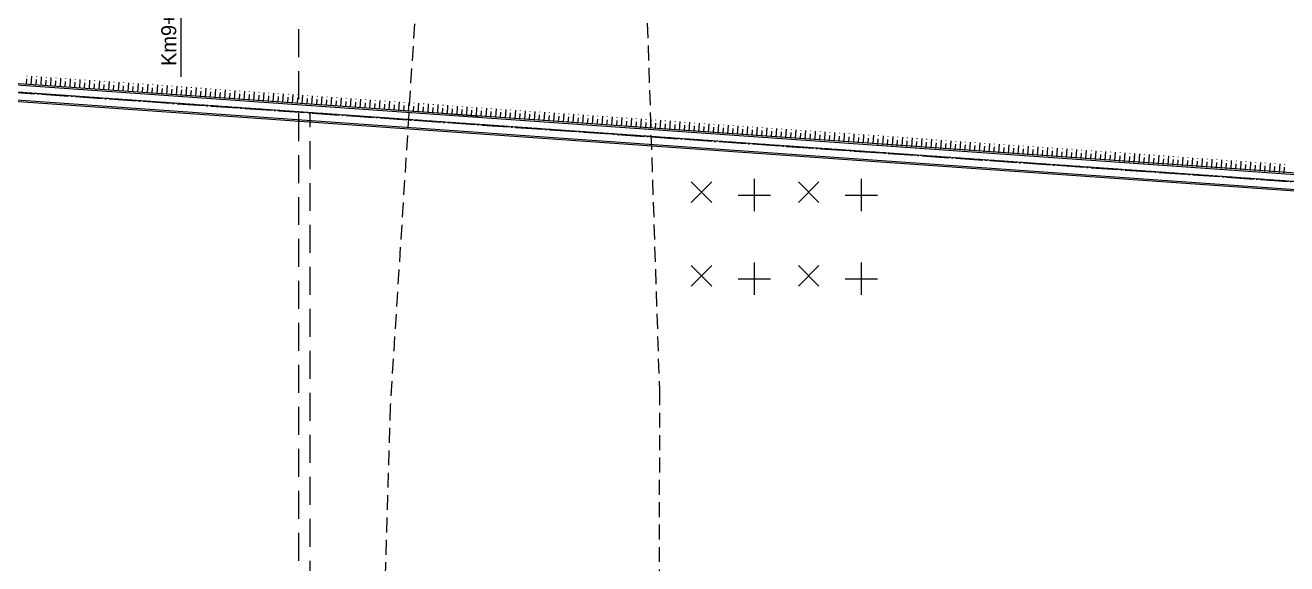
# Model space of a CAD drawing. Header units: inches. Extents: x 444671 to 463716, y 1783086 to 1794968.
# Drawn here: x 456599.1 to 456937.3, y 1787206.3 to 1787350.6 of the extents above; entities that cross this region are included whole.
import ezdxf

# ---------------------------------------------------------------- set-up
doc = ezdxf.new("R2010")
doc.units = ezdxf.units.IN
doc.header["$MEASUREMENT"] = 0
for name, pattern in [('ACAD_ISO04W100', [30, 24, -3, 0, -3]), ('CENTER', [2, 1.25, -0.25, 0.25, -0.25]), ('DASHED', [0.75, 0.5, -0.25]), ('HIDDEN', [0.375, 0.25, -0.125])]:
    doc.linetypes.add(name, pattern=pattern)
for name, color, linetype in [('4', 4, 'Continuous'), ('CONGTRINH', 2, 'Continuous'), ('CTTRINH', 4, 'Continuous'), ('Dong', 252, 'HIDDEN'), ('Ghichu', 3, 'Continuous'), ('Thachhoc', 125, 'Continuous'), ('Tim', 1, 'ACAD_ISO04W100')]:
    doc.layers.add(name, color=color, linetype=linetype)
for name, color, linetype, lineweight in [('doi', 33, 'Continuous', 25), ('manh', 128, 'Continuous', 15), ('Texdoi', 40, 'Continuous', 15)]:
    doc.layers.add(name, color=color, linetype=linetype, lineweight=lineweight)
doc.styles.add('VnAvt', font='')
doc.styles.get('VnAvt').set_extended_font_data('.VnAvant')
doc.linetypes.add('NEN_DA1', pattern='A,1.5,-0.15,["Y",Standard,S=0.2,R=0,X=-0.15,Y=-0.2],-0.005', length=1.655)

# ---------------------------------------------------------------- blocks, each defined once
blk = doc.blocks.new('A$C491C4D06')
at = {"layer": 'manh', "color": 1, "linetype": 'CENTER', "ltscale": 0.5}
blk.add_line((-1133025.9, 201368), (-1647498.6, 237384.1), dxfattribs=at)

msp = doc.modelspace()

# ---------------------------------------------------------------- linework, layer by layer
at = {"layer": '4', "linetype": 'NEN_DA1', "ltscale": 10}
for points in [[(456437.8145, 1787456.515), (456437.7645, 1787341.4126), (456967.6488, 1787304.3207), (456969.7969, 1787304.3207)], [(456967.9526, 1787309.011), (456454.2312, 1787344.9714)]]:
    msp.add_lwpolyline(points, dxfattribs=at)
at = {"layer": 'CONGTRINH', "ltscale": 10}
for p, q in [((456459.9003, 1787344.2238), (456967.9302, 1787308.6617)), ((456459.621, 1787340.2335), (456967.6508, 1787304.6714))]:
    msp.add_line(p, q, dxfattribs=at)
at = {"layer": 'CTTRINH', "color": 4, "linetype": 'ByBlock'}
for p, q in [((456600.7698, 1787334.6728), (456600.9345, 1787337.017)), ((456603.3634, 1787334.4905), (456603.5282, 1787336.8347)), ((456605.957, 1787334.3082), (456606.1218, 1787336.6524)), ((456608.5506, 1787334.1259), (456608.7154, 1787336.4701)), ((456611.1442, 1787333.9436), (456611.309, 1787336.2879)), ((456613.7378, 1787333.7614), (456613.9026, 1787336.1056)), ((456616.3314, 1787333.5791), (456616.4962, 1787335.9233)), ((456618.925, 1787333.3968), (456619.0898, 1787335.741)), ((456621.5186, 1787333.2145), (456621.6834, 1787335.5588)), ((456624.1122, 1787333.0323), (456624.277, 1787335.3765)), ((456626.7058, 1787332.85), (456626.8706, 1787335.1942)), ((456629.2994, 1787332.6677), (456629.4642, 1787335.0119)), ((456631.893, 1787332.4854), (456632.0578, 1787334.8296)), ((456634.4866, 1787332.3032), (456634.6514, 1787334.6474)), ((456637.0802, 1787332.1209), (456637.245, 1787334.4651)), ((456639.6738, 1787331.9386), (456639.8386, 1787334.2828)), ((456642.2674, 1787331.7563), (456642.4322, 1787334.1005)), ((456644.861, 1787331.574), (456645.0258, 1787333.9183)), ((456647.4546, 1787331.3918), (456647.6194, 1787333.736)), ((456650.0482, 1787331.2095), (456650.213, 1787333.5537)), ((456652.6419, 1787331.0272), (456652.8066, 1787333.3714)), ((456655.2355, 1787330.8449), (456655.4002, 1787333.1891)), ((456657.8291, 1787330.6627), (456657.9938, 1787333.0069)), ((456660.4227, 1787330.4804), (456660.5874, 1787332.8246)), ((456663.0163, 1787330.2981), (456663.181, 1787332.6423)), ((456665.6099, 1787330.1158), (456665.7746, 1787332.46)), ((456668.2035, 1787329.9335), (456668.3682, 1787332.2778)), ((456670.7971, 1787329.7513), (456670.9618, 1787332.0955)), ((456673.3907, 1787329.569), (456673.5554, 1787331.9132)), ((456675.9843, 1787329.3867), (456676.149, 1787331.7309)), ((456678.5779, 1787329.2044), (456678.7426, 1787331.5486)), ((456681.1715, 1787329.0222), (456681.3362, 1787331.3664)), ((456683.7651, 1787328.8399), (456683.9298, 1787331.1841)), ((456686.3587, 1787328.6576), (456686.5234, 1787331.0018)), ((456688.9523, 1787328.4753), (456689.117, 1787330.8195)), ((456691.5459, 1787328.293), (456691.7106, 1787330.6373)), ((456694.1395, 1787328.1108), (456694.3042, 1787330.455)), ((456696.7331, 1787327.9285), (456696.8978, 1787330.2727)), ((456699.3267, 1787327.7462), (456699.4914, 1787330.0904)), ((456701.9203, 1787327.5639), (456702.0851, 1787329.9082)), ((456704.5139, 1787327.3817), (456704.6787, 1787329.7259)), ((456707.1075, 1787327.1994), (456707.2723, 1787329.5436)), ((456707.1075, 1787327.1994), (456707.2723, 1787329.5436)), ((456709.7011, 1787327.0171), (456709.8659, 1787329.3613)), ((456712.2947, 1787326.8348), (456712.4595, 1787329.179)), ((456714.8883, 1787326.6525), (456715.0531, 1787328.9968)), ((456717.4819, 1787326.4703), (456717.6467, 1787328.8145)), ((456720.0755, 1787326.288), (456720.2403, 1787328.6322)), ((456722.6691, 1787326.1057), (456722.8339, 1787328.4499)), ((456725.2627, 1787325.9234), (456725.4275, 1787328.2677)), ((456727.8563, 1787325.7412), (456728.0211, 1787328.0854)), ((456730.4499, 1787325.5589), (456730.6147, 1787327.9031)), ((456733.0435, 1787325.3766), (456733.2083, 1787327.7208)), ((456735.6371, 1787325.1943), (456735.8019, 1787327.5385)), ((456738.2307, 1787325.012), (456738.3955, 1787327.3563)), ((456740.8243, 1787324.8298), (456740.9891, 1787327.174)), ((456743.4179, 1787324.6475), (456743.5827, 1787326.9917)), ((456746.0115, 1787324.4652), (456746.1763, 1787326.8094)), ((456748.6051, 1787324.2829), (456748.7699, 1787326.6272)), ((456751.1988, 1787324.1007), (456751.3635, 1787326.4449)), ((456753.7924, 1787323.9184), (456753.9571, 1787326.2626)), ((456756.386, 1787323.7361), (456756.5507, 1787326.0803)), ((456758.9796, 1787323.5538), (456759.1443, 1787325.898)), ((456761.5732, 1787323.3715), (456761.7379, 1787325.7158)), ((456764.1668, 1787323.1893), (456764.3315, 1787325.5335)), ((456766.7604, 1787323.007), (456766.9251, 1787325.3512)), ((456769.354, 1787322.8247), (456769.5187, 1787325.1689)), ((456771.9476, 1787322.6424), (456772.1123, 1787324.9867)), ((456774.5412, 1787322.4602), (456774.7059, 1787324.8044)), ((456777.1348, 1787322.2779), (456777.2995, 1787324.6221)), ((456779.7284, 1787322.0956), (456779.8931, 1787324.4398)), ((456782.322, 1787321.9133), (456782.4867, 1787324.2575)), ((456784.9156, 1787321.731), (456785.0803, 1787324.0753)), ((456787.5092, 1787321.5488), (456787.6739, 1787323.893)), ((456790.1028, 1787321.3665), (456790.2675, 1787323.7107)), ((456792.6964, 1787321.1842), (456792.8611, 1787323.5284)), ((456795.29, 1787321.0019), (456795.4547, 1787323.3462)), ((456797.8836, 1787320.8197), (456798.0484, 1787323.1639)), ((456800.4772, 1787320.6374), (456800.642, 1787322.9816)), ((456803.0708, 1787320.4551), (456803.2356, 1787322.7993)), ((456805.6644, 1787320.2728), (456805.8292, 1787322.617)), ((456808.258, 1787320.0906), (456808.4228, 1787322.4348)), ((456810.8516, 1787319.9083), (456811.0164, 1787322.2525)), ((456813.4452, 1787319.726), (456813.61, 1787322.0702)), ((456816.0388, 1787319.5437), (456816.2036, 1787321.8879)), ((456818.6324, 1787319.3614), (456818.7972, 1787321.7057)), ((456821.226, 1787319.1792), (456821.3908, 1787321.5234)), ((456823.8196, 1787318.9969), (456823.9844, 1787321.3411)), ((456826.4132, 1787318.8146), (456826.578, 1787321.1588)), ((456829.0068, 1787318.6323), (456829.1716, 1787320.9765)), ((456831.6004, 1787318.4501), (456831.7652, 1787320.7943)), ((456834.194, 1787318.2678), (456834.3588, 1787320.612)), ((456836.7876, 1787318.0855), (456836.9524, 1787320.4297)), ((456839.3812, 1787317.9032), (456839.546, 1787320.2474)), ((456841.9748, 1787317.7209), (456842.1396, 1787320.0652)), ((456844.5684, 1787317.5387), (456844.7332, 1787319.8829)), ((456847.1621, 1787317.3564), (456847.3268, 1787319.7006)), ((456849.7557, 1787317.1741), (456849.9204, 1787319.5183)), ((456852.3493, 1787316.9918), (456852.514, 1787319.336)), ((456854.9429, 1787316.8096), (456855.1076, 1787319.1538)), ((456857.5365, 1787316.6273), (456857.7012, 1787318.9715)), ((456860.1301, 1787316.445), (456860.2948, 1787318.7892)), ((456862.7237, 1787316.2627), (456862.8884, 1787318.6069)), ((456865.3173, 1787316.0804), (456865.482, 1787318.4247)), ((456867.9109, 1787315.8982), (456868.0756, 1787318.2424)), ((456870.5045, 1787315.7159), (456870.6692, 1787318.0601)), ((456873.0981, 1787315.5336), (456873.2628, 1787317.8778)), ((456875.6917, 1787315.3513), (456875.8564, 1787317.6956)), ((456878.2853, 1787315.1691), (456878.45, 1787317.5133)), ((456880.8789, 1787314.9868), (456881.0436, 1787317.331)), ((456883.4725, 1787314.8045), (456883.6372, 1787317.1487)), ((456886.0661, 1787314.6222), (456886.2308, 1787316.9664)), ((456888.6597, 1787314.4399), (456888.8244, 1787316.7842)), ((456891.2533, 1787314.2577), (456891.418, 1787316.6019)), ((456893.8469, 1787314.0754), (456894.0117, 1787316.4196)), ((456896.4405, 1787313.8931), (456896.6053, 1787316.2373)), ((456897.7373, 1787313.802), (456897.9021, 1787316.1462)), ((456900.3309, 1787313.6197), (456900.4957, 1787315.9639)), ((456902.9245, 1787313.4374), (456903.0893, 1787315.7816)), ((456905.5181, 1787313.2551), (456905.6829, 1787315.5994)), ((456909.4085, 1787312.9817), (456909.5733, 1787315.3259)), ((456912.0021, 1787312.7994), (456912.1669, 1787315.1437)), ((456914.5957, 1787312.6172), (456914.7605, 1787314.9614)), ((456917.1893, 1787312.4349), (456917.3541, 1787314.7791)), ((456919.7829, 1787312.2526), (456919.9477, 1787314.5968)), ((456922.3765, 1787312.0703), (456922.5413, 1787314.4146)), ((456924.9701, 1787311.8881), (456925.1349, 1787314.2323)), ((456927.5637, 1787311.7058), (456927.7285, 1787314.05)), ((456930.1573, 1787311.5235), (456930.3221, 1787313.8677)), ((456932.7509, 1787311.3412), (456932.9157, 1787313.6854)), ((456935.3445, 1787311.1589), (456935.5093, 1787313.5032))]:
    msp.add_line(p, q, dxfattribs=at)
at = {"layer": 'doi', "color": 250, "linetype": 'DASHED', "ltscale": 8}
for points in [[(456805.4984, 1787572.4249), (456792.6227, 1787532.2243), (456792.2271, 1787516.6514), (456786.9249, 1787500.7104), (456779.5451, 1787489.9186), (456764.7175, 1787387.1852), (456769.1269, 1787252.7824), (456769.0609, 1787038.3548)], [(456684.1343, 1787559.3967), (456688.6632, 1787543.595), (456693.8596, 1787527.151), (456699.0559, 1787510.707), (456699.0559, 1787495.1279), (456705.7346, 1787386.9924), (456696.9925, 1787248.6924), (456690.6543, 1787038.3548)]]:
    msp.add_lwpolyline(points, dxfattribs=at)
at = {"layer": 'Dong', "ltscale": 30}
for p, q in [((456672.4863, 1787038.3548), (456672.4863, 1787560.5604)), ((456675.4945, 1787098.3548), (456675.4945, 1787327.1273))]:
    msp.add_line(p, q, dxfattribs=at)
at = {"layer": 'Dong', "color": 3, "ltscale": 6}
for p, q in [((456599.473, 1787334.7639), (456599.6377, 1787337.1081)), ((456602.0666, 1787334.5816), (456602.2313, 1787336.9258)), ((456604.6602, 1787334.3993), (456604.825, 1787336.7436)), ((456607.2538, 1787334.2171), (456607.4186, 1787336.5613)), ((456609.8474, 1787334.0348), (456610.0122, 1787336.379)), ((456612.441, 1787333.8525), (456612.6058, 1787336.1967)), ((456615.0346, 1787333.6702), (456615.1994, 1787336.0145)), ((456617.6282, 1787333.488), (456617.793, 1787335.8322)), ((456620.2218, 1787333.3057), (456620.3866, 1787335.6499)), ((456622.8154, 1787333.1234), (456622.9802, 1787335.4676)), ((456625.409, 1787332.9411), (456625.5738, 1787335.2853)), ((456628.0026, 1787332.7588), (456628.1674, 1787335.1031)), ((456630.5962, 1787332.5766), (456630.761, 1787334.9208)), ((456633.1898, 1787332.3943), (456633.3546, 1787334.7385)), ((456635.7834, 1787332.212), (456635.9482, 1787334.5562)), ((456638.377, 1787332.0297), (456638.5418, 1787334.374)), ((456640.9706, 1787331.8475), (456641.1354, 1787334.1917)), ((456643.5642, 1787331.6652), (456643.729, 1787334.0094)), ((456646.1578, 1787331.4829), (456646.3226, 1787333.8271)), ((456648.7514, 1787331.3006), (456648.9162, 1787333.6448)), ((456651.345, 1787331.1183), (456651.5098, 1787333.4626)), ((456653.9387, 1787330.9361), (456654.1034, 1787333.2803)), ((456656.5323, 1787330.7538), (456656.697, 1787333.098)), ((456659.1259, 1787330.5715), (456659.2906, 1787332.9157)), ((456661.7195, 1787330.3892), (456661.8842, 1787332.7335)), ((456664.3131, 1787330.207), (456664.4778, 1787332.5512)), ((456666.9067, 1787330.0247), (456667.0714, 1787332.3689)), ((456669.5003, 1787329.8424), (456669.665, 1787332.1866)), ((456672.0939, 1787329.6601), (456672.2586, 1787332.0043)), ((456674.6875, 1787329.4778), (456674.8522, 1787331.8221)), ((456677.2811, 1787329.2956), (456677.4458, 1787331.6398)), ((456679.8747, 1787329.1133), (456680.0394, 1787331.4575)), ((456682.4683, 1787328.931), (456682.633, 1787331.2752)), ((456685.0619, 1787328.7487), (456685.2266, 1787331.093)), ((456687.6555, 1787328.5665), (456687.8202, 1787330.9107)), ((456690.2491, 1787328.3842), (456690.4138, 1787330.7284)), ((456692.8427, 1787328.2019), (456693.0074, 1787330.5461)), ((456695.4363, 1787328.0196), (456695.601, 1787330.3638)), ((456698.0299, 1787327.8373), (456698.1946, 1787330.1816)), ((456700.6235, 1787327.6551), (456700.7883, 1787329.9993)), ((456703.2171, 1787327.4728), (456703.3819, 1787329.817)), ((456705.8107, 1787327.2905), (456705.9755, 1787329.6347)), ((456708.4043, 1787327.1082), (456708.5691, 1787329.4525)), ((456710.9979, 1787326.926), (456711.1627, 1787329.2702)), ((456713.5915, 1787326.7437), (456713.7563, 1787329.0879)), ((456716.1851, 1787326.5614), (456716.3499, 1787328.9056)), ((456718.7787, 1787326.3791), (456718.9435, 1787328.7233)), ((456721.3723, 1787326.1969), (456721.5371, 1787328.5411)), ((456723.9659, 1787326.0146), (456724.1307, 1787328.3588)), ((456726.5595, 1787325.8323), (456726.7243, 1787328.1765)), ((456729.1531, 1787325.65), (456729.3179, 1787327.9942)), ((456731.7467, 1787325.4677), (456731.9115, 1787327.812)), ((456734.3403, 1787325.2855), (456734.5051, 1787327.6297)), ((456736.9339, 1787325.1032), (456737.0987, 1787327.4474)), ((456739.5275, 1787324.9209), (456739.6923, 1787327.2651)), ((456742.1211, 1787324.7386), (456742.2859, 1787327.0828)), ((456744.7147, 1787324.5564), (456744.8795, 1787326.9006)), ((456747.3083, 1787324.3741), (456747.4731, 1787326.7183)), ((456749.902, 1787324.1918), (456750.0667, 1787326.536)), ((456752.4956, 1787324.0095), (456752.6603, 1787326.3537)), ((456755.0892, 1787323.8272), (456755.2539, 1787326.1715)), ((456757.6828, 1787323.645), (456757.8475, 1787325.9892)), ((456760.2764, 1787323.4627), (456760.4411, 1787325.8069)), ((456762.87, 1787323.2804), (456763.0347, 1787325.6246)), ((456765.4636, 1787323.0981), (456765.6283, 1787325.4423)), ((456768.0572, 1787322.9159), (456768.2219, 1787325.2601)), ((456770.6508, 1787322.7336), (456770.8155, 1787325.0778)), ((456773.2444, 1787322.5513), (456773.4091, 1787324.8955)), ((456775.838, 1787322.369), (456776.0027, 1787324.7132)), ((456778.4316, 1787322.1867), (456778.5963, 1787324.531)), ((456781.0252, 1787322.0045), (456781.1899, 1787324.3487)), ((456783.6188, 1787321.8222), (456783.7835, 1787324.1664)), ((456786.2124, 1787321.6399), (456786.3771, 1787323.9841)), ((456788.806, 1787321.4576), (456788.9707, 1787323.8019)), ((456791.3996, 1787321.2754), (456791.5643, 1787323.6196)), ((456793.9932, 1787321.0931), (456794.1579, 1787323.4373)), ((456796.5868, 1787320.9108), (456796.7516, 1787323.255)), ((456799.1804, 1787320.7285), (456799.3452, 1787323.0727)), ((456801.774, 1787320.5462), (456801.9388, 1787322.8905)), ((456804.3676, 1787320.364), (456804.5324, 1787322.7082)), ((456806.9612, 1787320.1817), (456807.126, 1787322.5259)), ((456809.5548, 1787319.9994), (456809.7196, 1787322.3436)), ((456812.1484, 1787319.8171), (456812.3132, 1787322.1614)), ((456814.742, 1787319.6349), (456814.9068, 1787321.9791)), ((456817.3356, 1787319.4526), (456817.5004, 1787321.7968)), ((456819.9292, 1787319.2703), (456820.094, 1787321.6145)), ((456822.5228, 1787319.088), (456822.6876, 1787321.4322)), ((456825.1164, 1787318.9057), (456825.2812, 1787321.25)), ((456827.71, 1787318.7235), (456827.8748, 1787321.0677)), ((456830.3036, 1787318.5412), (456830.4684, 1787320.8854)), ((456832.8972, 1787318.3589), (456833.062, 1787320.7031)), ((456835.4908, 1787318.1766), (456835.6556, 1787320.5209)), ((456838.0844, 1787317.9944), (456838.2492, 1787320.3386)), ((456840.678, 1787317.8121), (456840.8428, 1787320.1563)), ((456843.2716, 1787317.6298), (456843.4364, 1787319.974)), ((456845.8653, 1787317.4475), (456846.03, 1787319.7917)), ((456848.4589, 1787317.2652), (456848.6236, 1787319.6095)), ((456851.0525, 1787317.083), (456851.2172, 1787319.4272)), ((456853.6461, 1787316.9007), (456853.8108, 1787319.2449)), ((456856.2397, 1787316.7184), (456856.4044, 1787319.0626)), ((456858.8333, 1787316.5361), (456858.998, 1787318.8804)), ((456861.4269, 1787316.3539), (456861.5916, 1787318.6981)), ((456864.0205, 1787316.1716), (456864.1852, 1787318.5158)), ((456866.6141, 1787315.9893), (456866.7788, 1787318.3335)), ((456869.2077, 1787315.807), (456869.3724, 1787318.1512)), ((456871.8013, 1787315.6247), (456871.966, 1787317.969)), ((456874.3949, 1787315.4425), (456874.5596, 1787317.7867)), ((456876.9885, 1787315.2602), (456877.1532, 1787317.6044)), ((456879.5821, 1787315.0779), (456879.7468, 1787317.4221)), ((456882.1757, 1787314.8956), (456882.3404, 1787317.2399)), ((456884.7693, 1787314.7134), (456884.934, 1787317.0576)), ((456887.3629, 1787314.5311), (456887.5276, 1787316.8753)), ((456889.9565, 1787314.3488), (456890.1212, 1787316.693)), ((456892.5501, 1787314.1665), (456892.7148, 1787316.5107)), ((456895.1437, 1787313.9843), (456895.3085, 1787316.3285)), ((456896.4405, 1787313.8931), (456896.6053, 1787316.2373)), ((456899.0341, 1787313.7108), (456899.1989, 1787316.0551)), ((456901.6277, 1787313.5286), (456901.7925, 1787315.8728)), ((456904.2213, 1787313.3463), (456904.3861, 1787315.6905)), ((456906.8149, 1787313.164), (456906.9797, 1787315.5082)), ((456908.1117, 1787313.0729), (456908.2765, 1787315.4171)), ((456910.7053, 1787312.8906), (456910.8701, 1787315.2348)), ((456913.2989, 1787312.7083), (456913.4637, 1787315.0525)), ((456915.8925, 1787312.526), (456916.0573, 1787314.8702)), ((456918.4861, 1787312.3438), (456918.6509, 1787314.688)), ((456921.0797, 1787312.1615), (456921.2445, 1787314.5057)), ((456923.6733, 1787311.9792), (456923.8381, 1787314.3234)), ((456926.2669, 1787311.7969), (456926.4317, 1787314.1411)), ((456928.8605, 1787311.6146), (456929.0253, 1787313.9589)), ((456931.4541, 1787311.4324), (456931.6189, 1787313.7766)), ((456934.0477, 1787311.2501), (456934.2125, 1787313.5943)), ((456936.6413, 1787311.0678), (456936.8061, 1787313.412))]:
    msp.add_line(p, q, dxfattribs=at)
at = {"layer": 'Dong', "linetype": 'ByBlock'}
msp.add_line((456710.7906, 1787327.064), (456720.7906, 1787326.264), dxfattribs=at)
at = {"layer": 'Ghichu', "color": 6}
msp.add_line((456640.937, 1787336.8023), (456640.937, 1787370.0082), dxfattribs=at)
at = {"layer": 'Thachhoc'}
for points in [[(456794.6068, 1787300.8161), (456794.6068, 1787309.4561)], [(456823.2977, 1787300.8161), (456823.2977, 1787309.4561)], [(456783.1953, 1787303.1339), (456777.6968, 1787308.6324)], [(456783.1953, 1787308.6324), (456777.6968, 1787303.1339)], [(456811.8862, 1787303.1339), (456806.3878, 1787308.6324)], [(456811.8862, 1787308.6324), (456806.3878, 1787303.1339)], [(456790.2868, 1787305.1361), (456798.9268, 1787305.1361)], [(456818.9777, 1787305.1361), (456827.6177, 1787305.1361)], [(456783.1953, 1787280.7035), (456777.6968, 1787286.202)], [(456783.1953, 1787286.202), (456777.6968, 1787280.7035)], [(456794.6068, 1787278.3857), (456794.6068, 1787287.0257)], [(456811.8862, 1787280.7035), (456806.3878, 1787286.202)], [(456811.8862, 1787286.202), (456806.3878, 1787280.7035)], [(456823.2977, 1787278.3857), (456823.2977, 1787287.0257)], [(456790.2868, 1787282.7057), (456798.9268, 1787282.7057)], [(456818.9777, 1787282.7057), (456827.6177, 1787282.7057)]]:
    msp.add_lwpolyline(points, dxfattribs=at)
at = {"layer": 'Tim', "ltscale": 0.3}
msp.add_line((456440.1145, 1787343.6039), (457400.8161, 1787276.3548), dxfattribs=at)

# ---------------------------------------------------------------- block references
at = {"layer": 'Texdoi', "xscale": 0.0009999999892897904, "yscale": 0.0009999999310821295, "zscale": 0.001}
msp.add_blockref('A$C491C4D06', (458100.8161, 1787105.3548), dxfattribs=at)

# ---------------------------------------------------------------- texts
at = {"layer": 'Ghichu', "color": 6, "insert": (456635.6088, 1787339.7278), "char_height": 4, "attachment_point": 1, "rotation": 90, "style": 'VnAvt'}
msp.add_mtext('Km9+976.30', dxfattribs=at)

doc.saveas('drawing.dxf')
